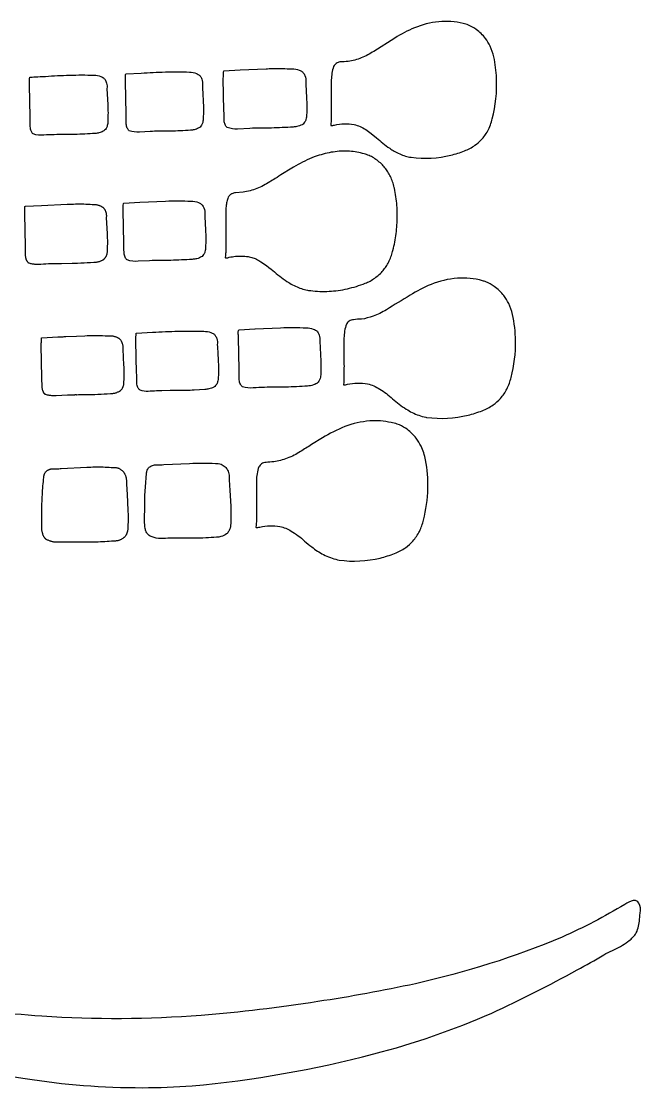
# Model space of a CAD drawing. Header units: millimetres. Extents: x 0 to 1000, y 0 to 780.
# Drawn here: x 584.2 to 658.3, y 139.5 to 267.2 of the extents above; entities that cross this region are included whole.
import ezdxf

# ---------------------------------------------------------------- set-up
doc = ezdxf.new("R2010")
doc.units = ezdxf.units.MM
doc.layers.add('Default', color=70, linetype='Continuous')

msp = doc.modelspace()

# ---------------------------------------------------------------- linework, layer by layer
at = {"layer": 'Default'}
for points in [[(621.27, 254.7, 0.057586), (621.71, 254.77), (621.71, 254.77, -0.09925), (624.04, 254.83, -0.08432), (625.44, 254.22), (626.1, 253.76), (626.74, 253.24, 0.041497), (628.31, 251.99, 0.010692), (628.86, 251.64, 0.061591), (630.19, 251.06, 0.031259), (630.86, 250.91, 0.096247), (635.63, 251.16, 0.031821), (637.26, 251.68, 0.074847), (638.51, 252.34, 0.043125), (639.26, 253, 0.068654), (640.04, 254.06, 0.061584), (640.59, 255.53, 0.074702), (641.09, 260.36, 0.041078), (640.77, 262.94, 0.051426), (640.32, 264.2, 0.051865), (639.76, 265.14, 0.073502), (638.67, 266.21, 0.062874), (637.73, 266.73, 0.031574), (637.09, 266.93, 0.088105), (634.17, 267.14, 0.073999), (631.27, 266.4, 0.042049), (628.93, 265.18), (626.4, 263.59, -0.052283), (624.91, 262.81, -0.057542), (623.33, 262.38, -0.006955), (622.36, 262.32, 0.135489), (621.91, 262.14, 0.088423), (621.6, 261.79, 0.078242), (621.32, 260.18), (621.31, 259.35, -0.010561), (621.31, 258.53, -0.006223), (621.3, 255.6, -0.047816), (621.25, 254.76)], [(585.28, 260.51), (585.51, 260.52, -0.054673), (585.9, 260.54, 0.000787), (587.1, 260.6, -0.011255), (590.01, 260.74, -0.020347), (592.93, 260.73, -0.116609), (593.73, 260.59, -0.033954), (593.97, 260.46, -0.096882), (594.24, 260.21, -0.083591), (594.43, 259.78, -0.093169), (594.47, 259.14), (594.57, 257.2, -0.029569), (594.57, 255.25, -0.086109), (594.51, 254.7, -0.070724), (594.37, 254.36, -0.07448), (594.19, 254.14, -0.051968), (594.03, 254.03, -0.072651), (593.52, 253.82, -0.070217), (593.06, 253.77, -0.012231), (590.62, 253.64), (589.39, 253.62, 0.01955), (588.17, 253.61, 0.030516), (586.91, 253.55, -0.098882), (585.64, 253.7, -0.088083), (585.43, 254.01, -0.096454), (585.3, 254.58, 0.00675), (585.29, 254.82, -0.005084), (585.29, 255.17, 0.047685), (585.28, 255.71), (585.2, 259.6), (585.19, 260.06, -0.042076), (585.2, 260.28, -0.12519), (585.23, 260.47, -0.027795), (585.24, 260.5)], [(596.76, 260.89), (598.57, 260.98, -0.012064), (601.46, 261.12, -0.019826), (604.36, 261.11, -0.112245), (605.18, 260.95, -0.028526), (605.39, 260.84, -0.088853), (605.63, 260.63, -0.078864), (605.82, 260.27, -0.115191), (605.89, 259.52, 0.000855), (606, 257.4, -0.026583), (605.99, 255.63, -0.086311), (605.93, 255.08, -0.070847), (605.79, 254.75, -0.074636), (605.61, 254.53, -0.059664), (605.45, 254.42, -0.072322), (604.9, 254.2, -0.056588), (604.48, 254.15, -0.015266), (602.06, 254.04, -0.033076), (601.76, 254.03), (600.7, 254.02, 0.032446), (599.64, 253.99), (598.38, 253.92, -0.102499), (597.13, 254.08), (597.13, 254.08, -0.08937), (596.91, 254.39, -0.089244), (596.79, 254.89, -0.021046), (596.78, 255.02), (596.77, 255.55, 0.052514), (596.77, 256.08), (596.69, 259.98), (596.69, 260.83), (596.73, 260.89)], [(608.48, 261.27), (610.41, 261.37), (613.51, 261.5, -0.035452), (614.29, 261.52, -0.020367), (616.62, 261.49, -0.116154), (617.48, 261.35, -0.025887), (617.67, 261.26, -0.095383), (617.93, 261.07, -0.089958), (618.16, 260.69, -0.118246), (618.26, 259.9, 0.000402), (618.37, 257.78, -0.02784), (618.37, 256.01, -0.088743), (618.29, 255.44, -0.074026), (618.13, 255.1, -0.078754), (617.94, 254.88, -0.042827), (617.83, 254.81, -0.066782), (617.19, 254.58, -0.046152), (616.75, 254.53, -0.011738), (614.16, 254.41), (612.86, 254.39, 0.017742), (611.56, 254.37), (610.11, 254.29, -0.086365), (608.87, 254.47, -0.086669), (608.66, 254.72, -0.087216), (608.52, 255.16, -0.038824), (608.5, 255.4, -0.002988), (608.48, 256.46), (608.4, 260.36, -0.027224), (608.45, 261.27), (608.48, 261.27)], [(596.51, 245.43), (598.41, 245.52), (601.48, 245.66, -0.03334), (604.54, 245.64, -0.110523), (605.43, 245.48, -0.01632), (605.57, 245.42, -0.107248), (605.86, 245.2, -0.085607), (606.08, 244.85, -0.122728), (606.17, 244.06, 0.000678), (606.28, 241.94, -0.028137), (606.27, 240.17, -0.088191), (606.2, 239.6, -0.073434), (606.04, 239.26, -0.077988), (605.85, 239.04, -0.052078), (605.67, 238.93, -0.072883), (605.09, 238.73, -0.051795), (604.68, 238.69, -0.012343), (602.11, 238.57), (600.83, 238.55, 0.017902), (599.55, 238.53), (598.21, 238.46, -0.104434), (596.91, 238.62), (596.89, 238.62, -0.093651), (596.66, 238.93, -0.092335), (596.53, 239.44, -0.018046), (596.52, 239.56, -0.014436), (596.5, 240.62), (596.42, 244.52, 0.056677), (596.4, 244.98, -0.115041), (596.44, 245.33, -0.038891), (596.48, 245.43, 0.125921)], [(622.79, 223.66, 0.076308), (623.25, 223.73, -0.096046), (625.66, 223.8, -0.077576), (627.11, 223.16, -0.048404), (628.65, 221.99, 0.042755), (630.29, 220.76, 0.025752), (631, 220.35, 0.06937), (632.63, 219.79), (632.73, 219.77, 0.096137), (637.69, 220.03, 0.031598), (639.37, 220.57, 0.073214), (640.7, 221.27, 0.045672), (641.56, 222.04, 0.067916), (642.34, 223.16, 0.056862), (642.84, 224.56, 0.067416), (643.37, 228.91, 0.050166), (643.01, 232.1, 0.052261), (642.55, 233.39, 0.052859), (641.97, 234.34, 0.073369), (640.82, 235.45, 0.062278), (639.83, 235.99, 0.02682), (639.41, 236.12, 0.092879), (636.41, 236.42, 0.075451), (633.26, 235.69, 0.044543), (630.74, 234.39, 0.001547), (627.92, 232.65, -0.051801), (626.32, 231.88, -0.046366), (624.92, 231.52, 0.035636), (623.99, 231.46, 0.153893), (623.45, 231.27, 0.08387), (623.13, 230.92, 0.082607), (622.84, 229.27, 0.006172), (622.84, 227.58), (622.84, 226.08, -0.04759), (622.84, 225.7), (622.83, 224.58, -0.057431), (622.77, 223.72)], [(598.02, 229.85), (599.93, 229.95, -0.010634), (603, 230.08, -0.020459), (606.06, 230.07, -0.113826), (606.92, 229.92, -0.031872), (607.18, 229.8, -0.090423), (607.42, 229.58, -0.079971), (607.61, 229.21, -0.108885), (607.68, 228.48, 0.000809), (607.8, 226.37, -0.028439), (607.79, 224.6, -0.087937), (607.72, 224.02, -0.07309), (607.56, 223.68, -0.077546), (607.37, 223.47, -0.042198), (607.26, 223.39, -0.069644), (606.66, 223.17, -0.054045), (606.2, 223.12), (604.91, 223.03, -0.021729), (602.99, 222.99), (602.02, 222.98), (601.06, 222.95, 0.041441), (600.4, 222.93, -0.014686), (599.4, 222.88, -0.105505), (598.46, 223.02), (598.4, 223.05, -0.092989), (598.18, 223.35, -0.091847), (598.04, 223.87, -0.017568), (598.04, 223.98), (598.03, 224.51, 0.050878), (598.02, 225.05), (597.94, 228.94, -0.030511), (597.98, 229.85)], [(612.19, 230.35), (615.26, 230.49, -0.032693), (618.32, 230.47, -0.118019), (619.16, 230.34, -0.037291), (619.44, 230.21, -0.090038), (619.68, 229.99, -0.079709), (619.87, 229.61, -0.108329), (619.95, 228.89, 0.000728), (620.06, 226.77, -0.027466), (620.05, 225, -0.089137), (619.99, 224.43, -0.074132), (619.83, 224.1, -0.078908), (619.64, 223.88, -0.043019), (619.54, 223.81, -0.037257), (619.18, 223.65, -0.087226), (618.46, 223.52, -0.012472), (615.89, 223.39), (614.61, 223.37, 0.017929), (613.32, 223.36, 0.024398), (611.99, 223.29, -0.106011), (610.71, 223.44), (610.67, 223.45, -0.095429), (610.44, 223.74, -0.093498), (610.31, 224.25, -0.020961), (610.3, 224.38, -0.005049), (610.28, 225.45), (610.2, 229.35, 0.026068), (610.18, 229.85, -0.10646), (610.24, 230.23), (610.24, 230.25, -0.035626), (610.28, 230.25), (612.18, 230.35)], [(612.31, 206.58, 0.081921), (612.77, 206.64, -0.095239), (615.18, 206.71, -0.077257), (616.51, 206.16, -0.047416), (618.12, 204.96, 0.020511), (618.98, 204.26, 0.052926), (620.39, 203.34, 0.06605), (622.08, 202.72), (622.25, 202.69, 0.096841), (627.17, 202.93, 0.032691), (628.89, 203.48, 0.074634), (630.2, 204.16, 0.048432), (631.08, 204.96, 0.066224), (631.87, 206.12, 0.053353), (632.36, 207.48, 0.050592), (632.88, 211.23, 0.059085), (632.6, 214.68, 0.065113), (632.06, 216.32, 0.052352), (631.48, 217.28, 0.082699), (630.2, 218.46, 0.063656), (629.21, 218.96, 0.025411), (628.47, 219.15, 0.070662), (625.93, 219.34, 0.069775), (622.95, 218.67, 0.043232), (620.25, 217.31), (618.94, 216.5, -0.015618), (618.29, 216.09, -0.025251), (617.63, 215.68, -0.051547), (616.05, 214.87, -0.054134), (614.44, 214.44, 0.024711), (613.51, 214.38, 0.154539), (612.97, 214.19, 0.084943), (612.65, 213.84, 0.078971), (612.36, 212.19), (612.35, 211.34, -0.012203), (612.35, 210.49), (612.36, 208.99, -0.047586), (612.36, 208.62), (612.35, 207.5, -0.047253), (612.29, 206.63)], [(599, 208.86, -0.028653), (599.21, 213.03, -0.080655), (599.3, 213.45, -0.072951), (599.44, 213.71, -0.037469), (599.52, 213.8, -0.078388), (599.91, 214.01, -0.098604), (600.39, 214.09, 0.026704), (601.29, 214.12), (604.37, 214.26, -0.034035), (607.45, 214.24, -0.126663), (608.14, 214.15, -0.081856), (608.63, 213.85, -0.077964), (608.9, 213.46, -0.078953), (609.09, 212.83, -0.061065), (609.1, 212.27), (609.18, 211.01), (609.29, 209.12, -0.022824), (609.28, 207.22, -0.090689), (609.21, 206.52, -0.067317), (609.05, 206.14, -0.094381), (608.76, 205.81, -0.093353), (608.11, 205.49, -0.073683), (607.59, 205.43, -0.024884), (604.98, 205.31, -0.032817), (604.65, 205.3, -0.007318), (603.5, 205.3, 0.095134), (603.22, 205.3, -0.001014), (600.88, 205.28, -0.104392), (599.89, 205.45, -0.047079), (599.43, 205.69, -0.083448), (599.18, 206.05, -0.060897), (599.05, 206.46, -0.057899), (598.98, 207.39, -0.015749), (599, 208.86)]]:
    msp.add_lwpolyline(points, format="xyb", close=True, dxfattribs=at)
for points in [[(608.65, 238.86), (608.74, 238.86), (608.84, 238.87), (608.93, 238.88), (609.02, 238.9), (609.1, 238.93), (609.29, 238.97), (609.48, 239), (609.66, 239.03), (609.85, 239.05), (610.04, 239.07), (610.23, 239.08), (610.42, 239.08), (610.61, 239.08), (610.8, 239.07), (610.99, 239.06), (611.18, 239.04), (611.37, 239.02), (611.51, 238.99), (611.65, 238.96), (611.8, 238.92), (611.94, 238.88), (612.08, 238.83), (612.22, 238.77), (612.36, 238.71), (612.5, 238.64), (612.63, 238.57), (612.77, 238.49), (612.9, 238.4), (612.96, 238.36), (613.26, 238.16), (613.55, 237.95), (613.84, 237.73), (614.12, 237.51), (614.31, 237.37), (614.52, 237.18), (614.72, 237.01), (614.93, 236.83), (615.15, 236.66), (615.36, 236.5), (615.58, 236.34), (615.79, 236.19), (616.01, 236.04), (616.24, 235.9), (616.35, 235.83), (616.52, 235.73), (616.69, 235.63), (616.87, 235.54), (617.04, 235.46), (617.22, 235.38), (617.39, 235.31), (617.57, 235.24), (617.75, 235.18), (617.93, 235.12), (618.11, 235.07), (618.29, 235.03), (618.48, 234.99), (618.59, 234.97), (618.86, 234.94), (619.13, 234.91), (619.41, 234.88), (619.68, 234.86), (619.96, 234.85), (620.23, 234.85), (620.5, 234.85), (620.78, 234.85), (621.05, 234.86), (621.33, 234.88), (621.6, 234.9), (621.88, 234.93), (622.15, 234.97), (622.42, 235.01), (622.7, 235.05), (622.97, 235.11), (623.24, 235.16), (623.51, 235.23), (623.78, 235.3), (624.05, 235.37), (624.32, 235.45), (624.59, 235.54), (624.85, 235.63), (625.12, 235.73), (625.22, 235.77), (625.37, 235.82), (625.52, 235.88), (625.67, 235.94), (625.81, 236.01), (625.96, 236.09), (626.1, 236.17), (626.25, 236.26), (626.39, 236.35), (626.53, 236.45), (626.66, 236.55), (626.8, 236.66), (626.93, 236.77), (627.06, 236.89), (627.19, 237.01), (627.31, 237.13), (627.41, 237.24), (627.51, 237.35), (627.61, 237.46), (627.7, 237.58), (627.79, 237.7), (627.87, 237.83), (627.96, 237.96), (628.04, 238.1), (628.12, 238.24), (628.19, 238.38), (628.26, 238.52), (628.33, 238.67), (628.39, 238.82), (628.45, 238.98), (628.51, 239.13), (628.56, 239.29), (628.61, 239.46), (628.65, 239.62), (628.69, 239.76), (628.75, 240.01), (628.81, 240.25), (628.87, 240.5), (628.92, 240.75), (628.97, 241.01), (629.01, 241.26), (629.05, 241.52), (629.08, 241.77), (629.11, 242.03), (629.14, 242.29), (629.17, 242.55), (629.18, 242.81), (629.2, 243.07), (629.21, 243.33), (629.22, 243.59), (629.22, 243.85), (629.22, 244.11), (629.21, 244.37), (629.2, 244.63), (629.19, 244.89), (629.17, 245.15), (629.15, 245.41), (629.12, 245.67), (629.09, 245.93), (629.06, 246.18), (629.02, 246.44), (628.98, 246.69), (628.93, 246.95), (628.88, 247.2), (628.86, 247.3), (628.81, 247.47), (628.77, 247.64), (628.72, 247.8), (628.66, 247.96), (628.6, 248.12), (628.54, 248.28), (628.47, 248.43), (628.4, 248.59), (628.33, 248.73), (628.25, 248.88), (628.17, 249.02), (628.09, 249.15), (628.01, 249.29), (627.92, 249.42), (627.83, 249.54), (627.73, 249.66), (627.63, 249.78), (627.53, 249.89), (627.44, 249.99), (627.32, 250.11), (627.19, 250.23), (627.06, 250.34), (626.93, 250.45), (626.8, 250.55), (626.67, 250.65), (626.54, 250.74), (626.4, 250.83), (626.26, 250.91), (626.12, 250.99), (625.98, 251.06), (625.84, 251.12), (625.69, 251.18), (625.55, 251.24), (625.4, 251.28), (625.26, 251.32), (625.05, 251.38), (624.83, 251.44), (624.61, 251.48), (624.39, 251.52), (624.17, 251.56), (623.95, 251.59), (623.73, 251.61), (623.5, 251.63), (623.28, 251.64), (623.06, 251.65), (622.84, 251.65), (622.62, 251.65), (622.39, 251.63), (622.26, 251.63), (622.01, 251.6), (621.77, 251.58), (621.53, 251.54), (621.29, 251.51), (621.05, 251.46), (620.81, 251.41), (620.57, 251.35), (620.33, 251.29), (620.09, 251.22), (619.85, 251.15), (619.61, 251.07), (619.38, 250.99), (619.28, 250.95), (619, 250.84), (618.72, 250.72), (618.44, 250.59), (618.16, 250.46), (617.89, 250.33), (617.61, 250.18), (617.34, 250.04), (617.07, 249.88), (616.8, 249.73), (616.59, 249.6), (615.27, 248.79), (615.05, 248.64), (614.83, 248.5), (614.62, 248.38), (614.45, 248.26), (614.27, 248.15), (614.1, 248.04), (613.97, 247.97), (613.78, 247.85), (613.58, 247.74), (613.39, 247.63), (613.2, 247.52), (613, 247.43), (612.8, 247.33), (612.61, 247.25), (612.41, 247.17), (612.21, 247.09), (612.01, 247.02), (611.8, 246.96), (611.6, 246.9), (611.4, 246.85), (611.19, 246.8), (610.98, 246.76), (610.78, 246.72), (610.77, 246.72), (609.84, 246.66), (609.73, 246.64), (609.62, 246.61), (609.52, 246.58), (609.41, 246.54), (609.37, 246.52), (609.32, 246.49), (609.27, 246.46), (609.22, 246.42), (609.17, 246.38), (609.13, 246.33), (609.08, 246.28), (609.04, 246.22), (609.01, 246.16), (608.98, 246.12), (608.94, 245.99), (608.9, 245.86), (608.86, 245.72), (608.82, 245.58), (608.79, 245.44), (608.77, 245.3), (608.75, 245.16), (608.73, 245.02), (608.71, 244.87), (608.7, 244.73), (608.7, 244.58), (608.69, 244.47), (608.69, 242.77), (608.69, 241.28), (608.7, 241.19), (608.7, 241.1), (608.7, 241.01), (608.7, 240.92), (608.69, 240.9), (608.68, 239.78), (608.68, 239.64), (608.68, 239.51), (608.67, 239.37), (608.66, 239.23), (608.64, 239.1), (608.62, 238.96), (608.62, 238.92)], [(584.72, 245.05), (586.63, 245.14), (589.7, 245.28), (589.95, 245.29), (590.2, 245.31), (590.45, 245.31), (590.7, 245.32), (590.95, 245.32), (591.21, 245.32), (591.46, 245.32), (591.71, 245.32), (591.96, 245.31), (592.21, 245.3), (592.47, 245.28), (592.72, 245.27), (592.76, 245.26), (592.83, 245.27), (592.91, 245.27), (592.98, 245.26), (593.06, 245.26), (593.13, 245.25), (593.2, 245.24), (593.28, 245.22), (593.35, 245.2), (593.42, 245.18), (593.49, 245.16), (593.57, 245.14), (593.64, 245.11), (593.71, 245.08), (593.78, 245.04), (593.84, 245.01), (593.87, 244.99), (593.91, 244.97), (593.95, 244.94), (593.98, 244.92), (594.02, 244.89), (594.05, 244.85), (594.08, 244.82), (594.11, 244.78), (594.14, 244.74), (594.17, 244.7), (594.2, 244.66), (594.23, 244.61), (594.25, 244.56), (594.27, 244.52), (594.29, 244.47), (594.31, 244.41), (594.33, 244.36), (594.34, 244.31), (594.36, 244.25), (594.37, 244.2), (594.38, 244.14), (594.39, 244.09), (594.39, 244.03), (594.4, 243.97), (594.4, 243.91), (594.4, 243.85), (594.4, 243.8), (594.39, 243.74), (594.38, 243.68), (594.38, 243.68), (594.49, 241.74), (594.5, 241.56), (594.51, 241.38), (594.51, 241.2), (594.52, 241.02), (594.52, 240.84), (594.52, 240.67), (594.52, 240.49), (594.51, 240.31), (594.51, 240.13), (594.5, 239.95), (594.49, 239.79), (594.49, 239.73), (594.49, 239.67), (594.49, 239.62), (594.49, 239.56), (594.48, 239.5), (594.47, 239.44), (594.46, 239.39), (594.45, 239.33), (594.44, 239.28), (594.42, 239.23), (594.4, 239.17), (594.39, 239.12), (594.36, 239.07), (594.34, 239.02), (594.32, 238.98), (594.29, 238.93), (594.27, 238.89), (594.24, 238.85), (594.21, 238.81), (594.18, 238.77), (594.14, 238.74), (594.11, 238.7), (594.08, 238.67), (594.04, 238.64), (594, 238.62), (593.97, 238.6), (593.93, 238.58), (593.91, 238.57), (593.84, 238.53), (593.77, 238.5), (593.7, 238.47), (593.62, 238.44), (593.55, 238.41), (593.48, 238.39), (593.4, 238.37), (593.33, 238.35), (593.25, 238.34), (593.18, 238.33), (593.1, 238.32), (593.02, 238.31), (592.95, 238.31), (592.89, 238.31), (592.51, 238.28), (592.12, 238.26), (591.73, 238.24), (591.34, 238.22), (590.96, 238.21), (590.57, 238.19), (590.33, 238.19), (589.05, 238.17), (588.82, 238.17), (588.6, 238.17), (588.37, 238.17), (588.15, 238.16), (587.92, 238.16), (587.76, 238.15), (587.46, 238.14), (587.17, 238.12), (586.87, 238.11), (586.57, 238.09), (586.43, 238.08), (586.33, 238.07), (586.24, 238.07), (586.14, 238.07), (586.04, 238.07), (585.94, 238.08), (585.85, 238.09), (585.75, 238.1), (585.65, 238.11), (585.56, 238.13), (585.46, 238.15), (585.36, 238.17), (585.27, 238.19), (585.17, 238.22), (585.1, 238.24), (585.07, 238.27), (585.04, 238.31), (585.01, 238.34), (584.98, 238.38), (584.95, 238.42), (584.93, 238.46), (584.9, 238.5), (584.88, 238.54), (584.86, 238.59), (584.84, 238.64), (584.82, 238.69), (584.8, 238.74), (584.79, 238.79), (584.77, 238.84), (584.76, 238.89), (584.76, 238.95), (584.75, 239), (584.74, 239.06), (584.74, 239.11), (584.74, 239.17), (584.74, 239.18), (584.73, 239.71), (584.73, 239.78), (584.74, 239.85), (584.74, 239.92), (584.74, 240), (584.73, 240.07), (584.73, 240.14), (584.72, 240.21), (584.72, 240.24), (584.64, 244.14), (584.63, 244.27), (584.63, 244.4), (584.63, 244.53), (584.63, 244.66), (584.63, 244.79), (584.64, 244.92), (584.64, 244.99), (584.65, 245), (584.66, 245.02), (584.67, 245.03), (584.69, 245.04), (584.7, 245.04), (584.71, 245.04), (584.72, 245.04)], [(586.7, 229.31), (588.61, 229.41), (588.73, 229.41), (588.86, 229.41), (588.98, 229.41), (589.1, 229.42), (589.22, 229.43), (589.35, 229.44), (589.38, 229.44), (589.55, 229.45), (590.84, 229.51), (591.82, 229.55), (592.12, 229.56), (592.43, 229.57), (592.74, 229.57), (593.04, 229.57), (593.35, 229.57), (593.65, 229.57), (593.96, 229.56), (594.27, 229.55), (594.57, 229.54), (594.74, 229.53), (594.81, 229.54), (594.88, 229.54), (594.95, 229.54), (595.03, 229.53), (595.1, 229.53), (595.17, 229.52), (595.24, 229.5), (595.31, 229.49), (595.38, 229.47), (595.45, 229.45), (595.52, 229.43), (595.58, 229.4), (595.65, 229.37), (595.72, 229.34), (595.79, 229.31), (595.82, 229.29), (595.86, 229.26), (595.9, 229.24), (595.93, 229.21), (595.97, 229.18), (596, 229.15), (596.04, 229.11), (596.07, 229.08), (596.1, 229.04), (596.13, 229), (596.16, 228.95), (596.18, 228.91), (596.21, 228.86), (596.23, 228.81), (596.25, 228.76), (596.27, 228.71), (596.29, 228.66), (596.31, 228.6), (596.32, 228.55), (596.34, 228.49), (596.35, 228.44), (596.36, 228.38), (596.36, 228.32), (596.37, 228.26), (596.37, 228.2), (596.37, 228.15), (596.37, 228.09), (596.37, 228.03), (596.37, 227.97), (596.36, 227.95), (596.47, 226), (596.48, 225.83), (596.49, 225.65), (596.49, 225.48), (596.5, 225.3), (596.5, 225.12), (596.5, 224.95), (596.5, 224.77), (596.49, 224.6), (596.49, 224.42), (596.48, 224.25), (596.47, 224.07), (596.47, 224.06), (596.47, 224), (596.47, 223.94), (596.47, 223.88), (596.47, 223.83), (596.46, 223.77), (596.46, 223.72), (596.45, 223.66), (596.44, 223.61), (596.42, 223.55), (596.41, 223.5), (596.39, 223.45), (596.37, 223.4), (596.35, 223.35), (596.33, 223.3), (596.31, 223.25), (596.28, 223.21), (596.26, 223.16), (596.23, 223.12), (596.2, 223.08), (596.17, 223.05), (596.14, 223.01), (596.11, 222.98), (596.07, 222.95), (596.04, 222.92), (596, 222.9), (595.96, 222.88), (595.93, 222.86), (595.89, 222.84), (595.82, 222.8), (595.75, 222.77), (595.67, 222.74), (595.6, 222.71), (595.52, 222.68), (595.45, 222.66), (595.37, 222.64), (595.29, 222.62), (595.22, 222.61), (595.14, 222.6), (595.06, 222.59), (594.99, 222.58), (594.91, 222.58), (594.88, 222.58), (594.51, 222.55), (594.14, 222.53), (593.77, 222.51), (593.4, 222.49), (593.04, 222.48), (592.67, 222.47), (592.31, 222.46), (592.23, 222.46), (592.15, 222.45), (592.06, 222.45), (591.99, 222.46), (591.76, 222.46), (591.53, 222.46), (591.3, 222.46), (591.07, 222.45), (590.87, 222.44), (590.82, 222.45), (590.78, 222.45), (590.73, 222.45), (590.68, 222.45), (590.64, 222.45), (590.59, 222.44), (590.58, 222.44), (589.74, 222.41), (588.41, 222.34), (588.31, 222.34), (588.2, 222.34), (588.09, 222.34), (587.99, 222.35), (587.88, 222.36), (587.77, 222.37), (587.67, 222.38), (587.56, 222.4), (587.46, 222.42), (587.35, 222.44), (587.25, 222.47), (587.14, 222.49), (587.08, 222.51), (587.05, 222.54), (587.02, 222.57), (586.99, 222.61), (586.96, 222.64), (586.93, 222.68), (586.91, 222.72), (586.88, 222.76), (586.86, 222.81), (586.84, 222.85), (586.82, 222.9), (586.8, 222.95), (586.78, 223), (586.77, 223.05), (586.76, 223.1), (586.75, 223.15), (586.74, 223.2), (586.73, 223.26), (586.73, 223.31), (586.72, 223.37), (586.72, 223.42), (586.72, 223.44), (586.7, 224.51), (586.62, 228.41), (586.62, 228.53), (586.62, 228.66), (586.63, 228.79), (586.63, 228.92), (586.64, 229.04), (586.65, 229.17), (586.66, 229.3), (586.67, 229.31)], [(586.68, 206.91), (586.68, 207.22), (586.68, 207.53), (586.68, 207.83), (586.69, 208.14), (586.69, 208.38), (586.69, 208.65), (586.69, 208.91), (586.69, 209.18), (586.7, 209.44), (586.71, 209.71), (586.71, 209.97), (586.72, 210.24), (586.74, 210.5), (586.75, 210.77), (586.77, 211.03), (586.79, 211.29), (586.81, 211.56), (586.83, 211.82), (586.86, 212.08), (586.88, 212.34), (586.91, 212.55), (586.91, 212.61), (586.91, 212.66), (586.92, 212.71), (586.93, 212.77), (586.94, 212.82), (586.96, 212.87), (586.97, 212.92), (586.99, 212.97), (587.01, 213.01), (587.03, 213.06), (587.05, 213.1), (587.08, 213.15), (587.1, 213.19), (587.13, 213.23), (587.16, 213.26), (587.19, 213.3), (587.22, 213.32), (587.27, 213.36), (587.32, 213.4), (587.37, 213.43), (587.43, 213.46), (587.48, 213.49), (587.54, 213.51), (587.59, 213.54), (587.65, 213.56), (587.7, 213.57), (587.76, 213.59), (587.82, 213.6), (587.88, 213.6), (587.93, 213.61), (587.99, 213.61), (588.05, 213.61), (588.09, 213.61), (588.25, 213.61), (588.4, 213.61), (588.56, 213.61), (588.72, 213.62), (588.88, 213.63), (588.98, 213.64), (592.07, 213.79), (592.31, 213.8), (592.55, 213.82), (592.79, 213.83), (593.03, 213.83), (593.27, 213.84), (593.51, 213.84), (593.76, 213.83), (594, 213.83), (594.24, 213.82), (594.48, 213.81), (594.72, 213.8), (594.96, 213.78), (595.15, 213.77), (595.21, 213.77), (595.27, 213.78), (595.33, 213.78), (595.4, 213.78), (595.46, 213.77), (595.52, 213.77), (595.58, 213.76), (595.64, 213.74), (595.7, 213.73), (595.76, 213.71), (595.82, 213.69), (595.88, 213.67), (595.94, 213.64), (596, 213.61), (596.05, 213.58), (596.11, 213.54), (596.17, 213.5), (596.22, 213.46), (596.28, 213.42), (596.33, 213.37), (596.33, 213.37), (596.37, 213.33), (596.41, 213.29), (596.44, 213.24), (596.48, 213.2), (596.51, 213.15), (596.54, 213.1), (596.57, 213.04), (596.6, 212.99), (596.63, 212.93), (596.66, 212.87), (596.68, 212.81), (596.7, 212.75), (596.72, 212.69), (596.74, 212.62), (596.76, 212.56), (596.77, 212.49), (596.78, 212.43), (596.79, 212.36), (596.8, 212.29), (596.81, 212.22), (596.81, 212.16), (596.81, 212.09), (596.81, 212.02), (596.81, 211.95), (596.81, 211.88), (596.8, 211.81), (596.8, 211.79), (596.88, 210.53), (596.98, 208.64), (596.99, 208.44), (597, 208.23), (597, 208.03), (597, 207.82), (597, 207.61), (597, 207.41), (597, 207.2), (596.99, 207), (596.98, 206.79), (596.98, 206.75), (596.98, 206.68), (596.99, 206.62), (596.99, 206.55), (596.98, 206.49), (596.98, 206.42), (596.97, 206.36), (596.96, 206.3), (596.95, 206.23), (596.94, 206.17), (596.93, 206.11), (596.91, 206.05), (596.89, 205.99), (596.87, 205.93), (596.85, 205.87), (596.83, 205.82), (596.8, 205.76), (596.77, 205.71), (596.75, 205.66), (596.72, 205.61), (596.68, 205.57), (596.65, 205.52), (596.62, 205.48), (596.58, 205.44), (596.54, 205.4), (596.5, 205.37), (596.46, 205.33), (596.42, 205.3), (596.42, 205.3), (596.36, 205.26), (596.3, 205.22), (596.23, 205.18), (596.17, 205.15), (596.1, 205.12), (596.04, 205.09), (595.97, 205.06), (595.9, 205.04), (595.84, 205.02), (595.77, 205), (595.7, 204.99), (595.63, 204.98), (595.56, 204.97), (595.49, 204.96), (595.43, 204.96), (595.36, 204.96), (595.29, 204.96), (595.02, 204.93), (594.75, 204.91), (594.49, 204.89), (594.22, 204.87), (593.95, 204.86), (593.69, 204.85), (593.42, 204.84), (593.15, 204.84), (592.88, 204.83), (592.67, 204.83), (592.59, 204.83), (592.5, 204.83), (592.42, 204.83), (592.35, 204.83), (592.01, 204.82), (591.68, 204.82), (591.34, 204.82), (591.2, 204.82), (591.15, 204.83), (591.11, 204.84), (591.06, 204.84), (591.01, 204.84), (590.97, 204.83), (590.92, 204.82), (590.92, 204.82), (590.06, 204.82), (589.95, 204.82), (589.84, 204.83), (589.73, 204.83), (589.62, 204.83), (589.51, 204.83), (589.4, 204.82), (589.32, 204.82), (589.12, 204.81), (588.93, 204.81), (588.74, 204.82), (588.54, 204.82), (588.35, 204.83), (588.2, 204.84), (588.12, 204.84), (588.05, 204.86), (587.97, 204.87), (587.89, 204.89), (587.81, 204.9), (587.74, 204.93), (587.66, 204.95), (587.58, 204.98), (587.51, 205.01), (587.43, 205.05), (587.36, 205.08), (587.28, 205.12), (587.21, 205.16), (587.14, 205.21), (587.12, 205.22), (587.09, 205.25), (587.05, 205.29), (587.02, 205.33), (586.99, 205.38), (586.96, 205.42), (586.93, 205.47), (586.9, 205.52), (586.88, 205.57), (586.85, 205.62), (586.83, 205.68), (586.81, 205.73), (586.79, 205.79), (586.78, 205.85), (586.76, 205.9), (586.75, 205.96), (586.75, 205.98), (586.73, 206.06), (586.71, 206.15), (586.7, 206.23), (586.69, 206.31), (586.68, 206.39), (586.68, 206.48), (586.67, 206.56), (586.67, 206.65), (586.67, 206.73), (586.67, 206.81), (586.68, 206.9)]]:
    msp.add_lwpolyline(points, close=True, dxfattribs=at)
msp.add_lwpolyline([(564.11, 144.77, 0.022385), (584.67, 140.61, 0.039414), (598.72, 139.51, 0.017826), (604.66, 139.73, 0.041677), (626.4, 143.56, 0.041727), (640.52, 148.45, 0.019721), (650.73, 153.61, 0.011968), (653.94, 155.4, -0.067786), (654.97, 155.93, 0.048391), (656.82, 157, 0.062413), (657.73, 157.88, 0.105777), (658.19, 159.44, -0.011352), (658.27, 160.42, 0.229189), (658.12, 161.61, 0.265791), (657.58, 161.94, 0.070368), (657.46, 161.92, 0.072884), (656.43, 161.45, -0.030554), (648.95, 157.54, -0.044385), (631.39, 151.96, -0.01631), (619.7, 149.82, -0.01804), (605.76, 148.16, -0.03583), (586.68, 148.07), (586.68, 148.07, -0.042884), (560.77, 152.09, -0.060957)], format="xyb", dxfattribs=at)

doc.saveas('drawing.dxf')
